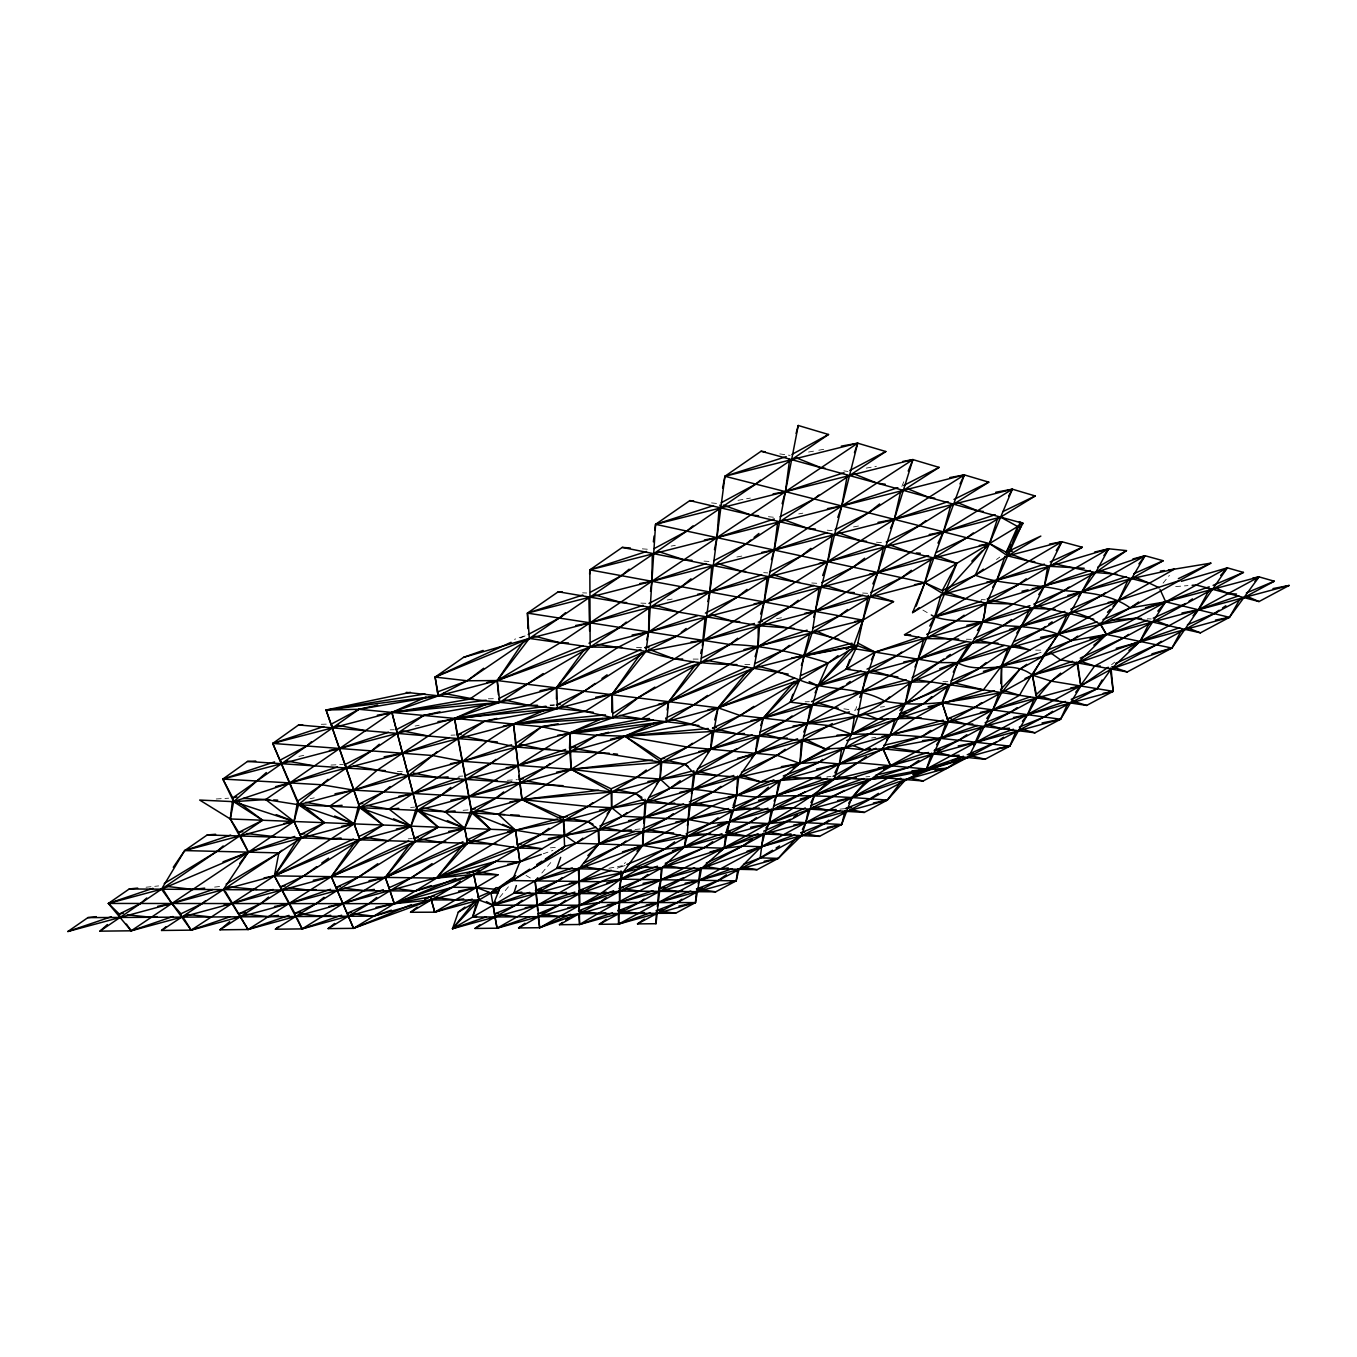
<?xml version="1.0" encoding="UTF-8"?>
<svg xmlns="http://www.w3.org/2000/svg" width="1357" height="1357" viewBox="0 0 1357 1357"><rect width="100%" height="100%" fill="white"/><g stroke="black" fill="none" stroke-linecap="round" stroke-linejoin="round"><path stroke-width="0.75" stroke-dasharray="5 3.75" d="M856.64 706.607L855.402 710.305L851.568 709.83M901.862 486.383L904.237 480.649M1163.068 583.137L1169.395 575.368M499.647 897.35L510.113 884.764M541.85 873.026L552.553 860.491M617.198 868.175L621.184 866.784L625.475 862.509M1111.553 664.743L1114.708 662.148M996.496 559.508L999.753 557.099M520.579 637.96L526.279 635.347L514.473 639.334M608.954 868.259L624.966 865.24M543.224 853.79L552.944 850.415M1037.138 653.667L1041.09 652.31M621.184 866.784L625.136 865.529M310.108 798.679L314.264 797.865M415.055 726.029L419.211 725.232M298.896 756.358L305.003 755.17M776.543 618.673L784.651 617.13M667.237 599.998L675.362 598.471M671.121 546.108L675.277 545.344M853.519 526.923L861.678 525.413M736.868 556.998L743.076 555.844M798.73 513.913L802.835 513.167M866.258 468.114L876.401 466.265M737.987 500.343L750.37 498.07M808.568 452.051L816.761 450.575M818.797 450.202L824.937 449.099M550.179 705.674L554.335 705.114M871.686 737.954L875.825 737.428M880.337 707.116L884.493 706.573M214.593 887.088L220.529 886.443M550.331 847.871L558.49 847.005M146.047 887.224L158.633 885.917M635.076 829.466L640.843 828.906M839.966 809.145L845.665 808.585M408.253 838.847L412.307 838.473M865.885 776.849L869.786 776.543M463.093 810.316L469.081 809.841M1175.688 586.563L1188.003 585.613M410.628 807.432L414.547 807.144M826.905 776.832L831.027 776.509M216.221 798.985L228.621 798.187M507.382 780.292L517.322 779.647M458.649 776.289L462.856 776.034M330.972 765.06L343.355 764.432M450.999 735.172L455.138 735.019M390.171 729.845L394.276 729.71M321.253 724.282L327.444 724.112M805.142 701.806L809.366 701.705M550.111 704.978L554.318 704.894M488.35 698.804L496.679 698.651M942.894 681.723L949.052 681.655M744.823 664.608L750.726 664.608M693.173 659.078L699.466 659.112M636.501 647.611L642.709 647.679M1035.645 650.105L1043.228 650.207M966.388 639.215L972.138 639.351M640.86 603.102L648.968 603.424M1147.411 618.792L1151.296 618.962M582.611 592.839L586.665 593.009M862.628 593.026L868.853 593.365M981.298 599.573L985.267 599.777M811.757 582.984L819.882 583.459M763.686 572.654L767.706 572.908M397.397 771.421L403.419 771.811M703.995 561.103L709.982 561.51M642.336 548.856L650.359 549.432M876.469 542.189L882.44 542.715M827.21 530.163L833.113 530.723M768.418 516.712L774.321 517.305M711.526 502.904L719.414 503.735M843.884 708.863L849.652 709.592M843.85 470.879L847.989 471.439M779.766 453.9L790.147 455.392M922.896 610.09L929.596 613.992M526.058 875.435L531.52 878.691"/><path stroke-width="1.5" d="M556.455 699.076L556.523 687.524L583.968 650.037M642.76 830.806L642.641 845.479L622.931 872.568L619.538 886.443M758.275 624.186L758.088 646.611L753.864 668.119L718.057 707.794L714.681 719.99M644.948 803.276L643.778 823.037M648.917 607.495L648.629 631.904L645.949 651.411L612.261 694.055L585.037 711.39L503.43 725.995M652.31 553.809L651.903 581.305L650.563 591.364M611.82 712.204L612.261 694.055L641.166 652.853M561.934 849.499L564.597 846.378L563.291 817.372L522.004 799.578L353.685 790.147L321.745 784.753L222.853 779.054L233.641 801.665L262.63 820.256L99.943 931.156L131.171 930.8L331.329 876.656L415.225 841.594L464.688 828.262L471.999 813.013L596.537 735.341L608.733 732.288M96.279 916.654L87.9 917.62L67.85 931.513L274.385 875.876L301.458 837.964L294.028 821.494L298.557 804.752L297.658 801.122L272.74 743.415L432.544 755.51L462.669 761.294L571.127 769.3L611.057 788.79L612.024 792.03L611.6 807.72L598.963 829.873L598.844 843.986L579.049 868.802L535.15 880.863L536.354 893.296M644.354 919.096L637.502 923.896L655.991 923.71L656.296 912.549M660.655 761.056L660.164 779.037L645.949 802.394L642.641 845.479L636.925 851.161M658.705 890.633L657.348 906.629M661.249 868.565L660.893 879.743L658.756 888.648L659.587 891.362M1000.821 683.64L1001.568 665.931L1008.59 647.102M620.997 870.906L618.605 924.1L599.319 924.304L606.223 919.384M589.633 574.096L589.837 569.872L622.286 547.397L630.31 547.974M589.617 630.971L588.887 597.063M737.614 776.085L736.546 795.711L733.492 810.434L726.538 830.535M464.908 907.087L458.293 912.125L452.492 928.731L579.609 893.584L578.319 867.802M801.427 739.429L800.019 763.431L780.512 780.428L757.291 797.068L622.931 872.568L578.777 890.718L600.506 893.703L620.098 891.057L701.45 868.514L794.778 834.928M867.225 779.563L851.755 797.712L841.696 824.496L761.277 846.751L738.937 869.311L736.206 880.846L579.609 924.507L559.457 924.711L662.233 867.666L684.369 846.887L687.185 836.455L689.237 803.87M693.495 774.491L691.459 793.811M705.097 617.299L702.332 646.034M711.696 565.682L709.864 591.974L707.828 601.575M719.125 507.722L716.954 537.643L714.461 549.636M696.395 890.955L695.479 902.609L675.582 913.244L579.337 913.685L559.61 916.552L472.609 917.078L475.934 905.051M700.399 867.835L698.244 883.797M712.238 730.236L710.661 749.2L694.767 773.846L687.405 825.531M541.273 854.469L519.884 861.899L495.899 861.339L248.06 929.511L219.97 929.816L382.945 825.022L359.724 807.669L326.087 710.016L359.011 709.287L541.63 726.724L570.008 732.865L596.537 735.341L624.949 736.156L660.723 759.072L661.741 762.346L660.164 779.037L656.364 784.092M166.029 926.61L161.551 930.461L191.15 930.139L354.143 823.869L359.724 807.669L570.585 751.541L624.949 736.156L666.711 721.449L668.577 702.027L694.53 665.982M763.397 833.13L760.208 857.861L743.602 864.426M655.991 923.71L662.233 867.666L704.487 847.565L805.464 791.657M725.69 834.301L724.163 848.227L701.45 868.514L695.479 902.609L618.605 924.1L618.385 914.601M984.826 603.763C986.895 631.463 964.199 649.596 953.259 672.139M232.268 802.123L230.3 818.966L248.365 852.145L223.311 889.632L248.06 929.511L289.024 915.381M767.197 577.064L764.144 601.965L760.632 614.076M777.731 521.75L774.168 550.043L771.471 559.576M653.362 541.816L654.108 535.981M654.837 530.146L655.584 524.328L689.797 500.614L693.749 501.038M789.621 459.412L785.449 491.658L782.124 503.684M737.801 868.65L736.206 880.846L715.682 891.82L620.098 891.057L579.88 905.221L497.069 928.205L475.035 928.459L479.852 924.863M757.63 736.987L755.442 753.322L738.734 777.222L736.546 795.711L733.204 805.481M685.726 837.32L684.369 846.887L681.078 849.448M841.764 747.775L839.338 763.957L834.86 772.812M619.097 913.498L618.283 910.801L619.267 904.576M578.845 914.805L579.609 924.507C662.928 873.501 756.799 839.576 834.097 779.325L844.8 747.894L851.619 734.256L854.452 716.292M771.421 808.959L769.063 823.58L764.636 833.995L761.277 846.751L747.113 851.195M778.833 781.395L776.526 795.423L774.135 801.139M809.959 632.718L803.751 655.957L799.68 680.027L790.317 702.146L838.134 708.15M1047.672 566.683L1044.398 586.02L1033.22 608.326L1016.783 633.091M819.187 587.445L812.232 632.413L801.376 665.337M832.384 534.845L827.651 561.662L822.698 575.538M297.302 803.157L294.028 821.494L301.458 837.964M847.26 475.51L841.764 505.974L837.778 517.407M667.101 710.033L668.577 702.027L700.653 662.725L988.778 482.159L964.369 474.899L949.781 477.579M810.757 705.572L807.5 723.179L803.768 732.085M255.761 761.056L247.5 761.447L222.853 779.054L232.759 797.916L233.641 801.665L230.3 818.966L238.696 832.384L239.561 835.98M161.551 930.461L324.527 822.698L298.557 804.752L272.74 743.415L391.885 712.425L438.464 695.819L467.232 680.773L828.533 434.494L798.238 425.487L759.53 625.814L758.088 646.611L755.103 656.618M722.586 488.045L724.943 476.273L761.09 451.236L765.229 451.83M909.546 682.673L905.255 703.91L882.83 748.81L833.079 776.357M731.694 811.486L724.163 848.227L719.108 851.992M808.263 810.4L805.753 822.647L802.377 829.449M700.704 653.514L701.518 649.766M897.859 676.922L846.225 669.137L857.302 645.627L868.395 595.418M883.543 546.854L877.758 572.535L872.89 583.883M900.929 490.505L894.314 519.341L890.514 528.399M813.708 617.181L857.692 443.179L885.816 451.525L590.142 647.052L527.347 684.081L498.748 698.618L499.834 702.332L454.578 718.413L222.853 779.054L274.589 761.888M358.35 806.109L354.143 823.869L359.91 839.83L331.329 876.656L313.213 880.286M605.714 912.667L599.438 913.583L578.54 910.92L579.88 905.221L579.049 868.802L642.641 845.479L680.315 835.132M866.122 672.885L857.641 716.733L851.619 734.256L802.598 740.583L737.529 758.359M646.695 639.809L648.629 631.904L655.584 524.328L713.443 505.669M845.174 810.57L841.696 824.496L819.475 836.37L764.636 833.995L746.418 836.014L694.479 833.843M796.084 433.46L798.238 425.487M931.394 558.372L924.796 582.73L912.599 612.618L1040.836 536.083L1006.283 552.265L989.524 543.563L724.943 476.273L700.653 662.725L638.893 697.193L612.855 717.751L570.008 732.865L298.557 804.752L265.701 799.544L233.641 801.665L199.666 800.053L230.3 818.966L515.626 830.28L541.019 834.402L564.885 835.318L598.963 829.873L690.323 804.989L736.546 795.711L780.512 780.428L839.338 763.957L922.438 736.24L1227.356 567.837L1243.436 572.417L1077.729 662.945L1051.183 681.129L1035.832 694.92L1036.969 697.922L1009.795 746.163L985.063 759.275L882.83 748.81L864.596 749.878L844.8 747.894L825.582 748.979L802.598 740.583L713.494 731.457L624.949 736.156L610.582 739.243M951.07 504.278L943.454 531.842L937.975 543.071M894.84 719.431L890.328 735.545L886.664 739.938M923.744 639.181L905.255 703.91L899.945 710.474M941.096 594.62L934.634 616.909L929.766 626.052M415.954 808.908L410.95 826.125L415.225 841.594L385.303 877.402L191.15 930.139L161.5 889.191L184.671 850.585L207.231 834.945L215.627 834.267M859.812 630.157L912.922 459.599L939.095 467.385L676.515 636.229L645.949 651.411L556.523 687.524L499.834 702.332L423.723 715.461L396.346 729.642L397.347 733.391M606.138 892.075L600.506 893.703L513.93 893.143L516.355 885.527M790.317 702.146L792.844 694.292M997.904 517.424L989.524 543.563L975.276 575.215L942.267 590.566L924.796 582.73L655.584 524.328L912.922 459.599L908.189 471.083M947.797 685.522L942.165 702.926L948.373 721.958L926.492 769.029L637.502 923.896M931.784 753.067L926.492 769.029L914.635 773.219M945.965 722.823L940.774 738.327L936.601 744.705M859.778 697.379L875.061 652.106L918.91 637.213M1004.943 556.251L996.852 580.168L992.646 587.293M977.481 630.513L982.824 621.676L986.573 603.237L1007.674 555.861L1020.006 522.462M470.438 811.537L464.688 828.262L467.622 843.274L436.547 878.115L430.356 879.37M760.7 725.537L763.228 718.158L794.439 681.401M854.469 452.593L857.692 443.179L841.323 446.131M1141.576 618.538L1135.741 618.283L1100.391 624.441L1058.918 633.821L957.465 662.64L938.637 662.572L852.637 648.409L862.933 620.166L589.837 569.872L590.142 647.052L556.523 687.524L540.018 690.679M600.812 869.243L556.743 868.361L560.678 857.37M849.736 659.502L846.225 669.137L850.381 669.137M916.179 606.189L964.369 474.899L589.837 569.872L646.509 551.485M495.899 861.339L473.118 871.33L478.97 900.03L472.609 917.078L476.561 916.535M981.773 727.284L973.902 745.434M999.159 693.24L992.815 709.898L986.793 718.413M914.957 667.033L956.787 563.376L936.228 555.708M514.269 876.961L500.021 887.715L493.1 905.221L495.118 916.942M730.253 882.084L736.206 880.846L620.641 879.166L600.659 881.728L512.251 880.574L519.884 861.899L515.626 830.28L498.189 814.268L477.325 810.74M815.099 692.85L828.177 663.013L838.032 655.652M558.134 723.79L541.63 726.724L516.542 747.012L417.447 810.417L410.95 826.125L248.06 929.511L225.347 891.43M1015.884 731.525L1009.795 746.163C953.445 757.63 897.706 787.518 838.813 776.832M1067.331 613.686C1055.848 643.201 1034.611 667.457 1019.565 695.293L883.661 769.334M1034.322 698.516L1027.52 714.681L1022.466 721.279M979.347 545.48L989.524 543.563L1007.674 555.861L1020.685 527.347L1017.665 526.533L1006.283 552.265L1007.674 555.861L1049.69 566.327L1084.226 568.278M1067.603 703.893L1060.58 719.244L1034.967 732.814L899.861 715.885M1181.302 581.339L1227.356 567.837L1171.956 648.052L1106.396 634.448L1100.391 624.441L1118.609 600.405L1127.718 580.694M871.482 659.655L875.061 652.106L1033.22 608.326L1126.327 576.623M959.993 483.974L964.369 474.899L674.293 658.993L612.261 694.055L557.49 708.456L513.489 724.044L275.539 786.67M810.926 802.598L814.556 795.134L828.805 780.699M1030.15 608.513L1001.568 665.931L983.418 689.831L851.619 734.256L837.015 735.172M1149.413 622.71L1140.033 641.42L1111.146 669.035L1097.202 688.711L923.116 781.004L875.859 777.052M1026.774 664.353L1020.023 669.052L1001.72 692.596L968.27 757.562L912.803 774.474M1181.693 629.936L1171.956 648.052L1127.243 671.952L1060.36 659.79L1050.352 652.649M1209.257 589.786L1198.401 609.785L1193.024 615.79M1008.624 496.102L1012.39 489.182L1035.221 495.967L666.711 721.449L596.537 735.341L569.567 748.097L570.585 751.541L609.31 753.271M1092.368 572.603L1058.918 633.821L1042.532 656.551L1001.568 665.931L983.401 671.376M852.637 648.409L854.367 645.287L857.302 645.627L875.061 652.106L519.884 861.899L415.225 891.023L129.271 888.954L108.373 903.44L131.171 930.8L173.001 916.501M848.719 803.14C866.614 775.78 897.554 760.48 928.459 752.473M1102.105 679.993L1097.202 688.711L1071.216 699.296M1010.405 545.141L1006.283 552.265L1012.475 551.095M1015.545 536.252L1023.025 523.293L1019.361 521.767M1239.586 599.777L1229.442 617.35L1200.436 632.837L1135.741 618.283L1111.332 620.268M1042.854 657.382L1032.456 675.158L1024.959 678.534M1113.045 606.358L1118.609 600.405L1145.104 555.742L1163.203 560.746L1011.202 646.56L978.16 669.086L950.222 684.827L923.964 703.418L819.407 762.159L780.512 780.428L760.887 781.92L738.734 777.222L694.767 773.846L647.883 781.479M968.745 644.728L957.465 662.64L950.222 684.827L942.165 702.926L915.449 717.836L890.328 735.545L814.539 777.765L776.526 795.423L684.369 846.887L641.946 867.225L620.641 879.166L600.506 893.703L539.662 927.696L518.595 927.951L524.989 923.252M297.302 839.644L274.385 875.876L264.004 877.945M1056.238 550.535L1061.886 541.748L1082.309 547.244L458.293 912.125M1209.24 586.835L1165.68 601.813L1140.033 641.42L1128.956 650.495M1038.716 594.637L1044.398 586.02L1049.69 566.327L1061.886 541.748L1049.538 544.089M522.445 643.014L497.222 680.552L469.624 699.126L377.331 715.207M173.272 867.293L184.671 850.585L230.69 835.081M355.568 841.459L331.329 876.656L353.549 928.341L431.305 899.895L476.528 887.495L496.136 889.378M765.857 828.143L769.063 823.58L780.512 780.428L820.714 777.29M1103.886 555.573L1108.686 548.788L1126.48 550.603L1095.642 572.518L912.091 677.788M607.088 814.064L611.6 807.72L611.108 790.894M1078.357 596.741L1095.642 572.518L1108.686 548.788L1094.607 552.062M410.543 843.392L385.303 877.402L369.019 880.676M901.014 781.734L887.257 800.155L864.29 812.436L777.561 807.211M239.748 863.51L248.365 852.145L294.774 836.438M1138.896 563.901L1145.104 555.742L1132.908 558.948M708.066 752.507L710.661 749.2L718.057 707.794L747.571 671.02M462.805 845.021L436.547 878.115L274.385 875.876L278.863 852.891L281.968 850.262M474.305 901.794L452.492 928.731L486.349 916.857M1075.728 692.257L1094.641 666.033L1259.075 576.878L1274.308 581.22L926.492 769.029L870.804 779.444L800.291 799.052M495.712 902.066L493.1 905.221L478.97 900.03L431.305 899.895L394.293 903.677L376.008 907.392M1157.826 611.159L1165.68 601.813L1259.075 576.878L1229.442 617.35L1116.217 648.358M810.977 805.566L870.804 779.444L908.766 767.4L1036.969 697.922L1051.183 681.129L1060.682 673.157M751.354 758.122L755.442 753.322L763.228 718.158L799.68 680.027C827.108 691.51 858.659 685.947 884.883 701.196C923.93 708.71 963.3 699.398 1001.72 692.596L1001.568 665.931L1174.467 569.143L1210.834 563.138L1020.023 669.052L1000.567 689.543L1001.72 692.596M1108.245 667.22L1080.834 686.014L1060.58 719.244L890.582 765.721L852.162 777.917L814.556 795.134L801.597 835.59L778.256 858.387L579.337 913.685L539.662 927.696L535.15 880.863L537.83 877.725M849.278 649.952L817.983 685.811L802.598 740.583L800.019 763.431L793.183 768.079M798.052 835.844L778.256 858.387L757.07 869.701L633.651 867.038M1220.638 575.47L1227.356 567.837M914.431 584.697L924.796 582.73L943.59 594.112L989.524 543.563L1012.39 489.182L995.767 492.252M473.966 875.384L478.97 900.03L452.492 928.731L1108.686 548.788L1049.69 566.327L943.59 594.112L942.267 590.566L956.787 563.376L689.797 500.614M1107.482 612.329L1110.263 609.344M1254.971 581.288L1259.075 576.878L1252.833 578.099M587.818 855.639L598.844 843.986L634.788 831.485M791.504 658.043L857.2 645.372L817.983 685.811L809.128 681.621M971.799 561.187L982.146 550.908M985.097 547.974L989.524 543.563L590.142 647.052L497.222 680.552L438.464 695.819L359.011 709.287L331.566 723.993L332.567 727.861M126.422 924.083L131.171 930.8L294.028 821.494L233.641 801.665L266.328 772.557M311.381 741.855L306.733 745.994L280.56 759.903L281.493 763.703M99.943 931.156L107.39 924.558M768.384 787.23L757.291 797.068L732.526 807.449M146.76 897.995L140.551 903.457L119.297 914.024L108.373 903.44L152.968 888.326M889.649 696.989C865.41 719.023 831.654 721.839 803.48 736.58M822.512 759.428L819.407 762.159L783.294 775.95M223.176 845.954L216.984 851.365L164.248 883.543M1032.168 588.87L1095.642 572.518L1145.104 555.742L957.465 662.64L930.546 681.859L905.255 703.91L800.019 763.431L760.887 781.92L736.546 795.711L711.696 806.228L497.069 928.205L494.711 916.077M931.801 696.616L923.964 703.418L899.691 713.799M497.917 893.042L490.98 893.008L476.528 887.495L452.441 887.274L302.119 928.9L274.385 875.876L359.91 839.83L354.143 823.869L298.557 804.752L328.055 779.308M379.315 744.247L371.581 750.896L345.424 764.33L346.374 768.011M205.416 900.861L202.312 903.525L180.973 913.787L171.864 903.491L162.959 889.259M1093.827 645.169L1106.396 634.448L1147.394 620.302M565.462 612.787L559.271 618.046L528.178 634.482M629.156 569.16L621.404 575.69L590.516 592.144M693.02 525.888L686.812 531.096L654.176 548.601M390.104 786.568L383.794 791.843L358.808 804.141L359.724 807.669L410.95 826.125L415.225 841.594M219.97 929.816L229.689 921.691M760.446 480.191L755.764 484.11L721.229 502.752M359.724 807.669L408.389 775.661L437.175 751.659M268.567 897.096L260.781 903.575L239.409 913.566L240.189 916.823M626.289 622.1L619.81 627.426L588.972 643.218M691.035 578.794L681.367 586.716L648.968 603.424M750.879 540.018L746.045 543.953L713.782 560.712M754.102 537.389L758.936 533.454M341.642 915.212L302.119 928.9L275.42 929.206L278.677 926.56M450.846 787.399L441.432 795.066L416.514 806.991L417.447 810.417L438.192 827.21L275.42 929.206M818.95 495.017L814.115 498.952L780.038 516.763M324.018 897.316L316.249 903.609L294.876 913.363L295.656 916.535M495.882 759.394L490.98 763.38L464.976 775.899L465.943 779.393M986.115 662.657L978.16 669.086L951.003 680.824M681.333 632.379L686.15 628.512M746.995 589.43L737.445 597.046L705.386 613.093M411.256 904.712L353.549 928.341L328.157 928.612L334.619 923.455M503.701 791.911L495.899 798.12L471.083 809.671L471.999 813.013L490.505 829.28L328.157 928.612M810.892 548.381L801.359 555.946L769.572 571.959M376.686 897.52L368.934 903.66L347.562 913.159L348.359 916.246M550.043 763.533L545.175 767.384L519.307 779.529L520.274 782.904M879.624 503.99L868.497 512.776L834.979 529.773M737.682 638.282L729.761 644.49L701.365 658.196M798.306 600.269L789.995 606.732L760.157 621.252M864.646 558.236L853.112 567.175L821.731 582.56M478.97 900.03L434.715 912.192L410.56 912.277L417.21 907.138M925.864 520.63L919.3 525.702L886.257 541.986M460.396 881.151L452.441 887.274L424.724 899.199M548.974 828.33L541.019 834.402L517.356 844.868L515.626 830.28L502.633 824.276M789.384 645.372L782.735 650.461L754.577 663.726M483.703 668.272L467.232 680.773L437.395 691.985L438.464 695.819L326.087 710.016L358.808 804.141L362.828 803.344M592.856 802.649L587.903 806.431L563.291 817.372L559.101 817.168M847.548 609.581L839.355 615.824L812.894 627.986M646.271 770.03L636.637 777.34L611.057 788.79M911.378 570.313L901.642 577.709L870.668 592.483M692.375 743.28L687.354 747.062L660.723 759.072L664.709 758.275M973.325 532.928L966.863 537.796L936.313 552.469M582.865 838.151L576.131 843.223L564.597 846.378L545.412 858.913M627.121 812.622L622.235 816.252L599.896 825.955M846.225 649.511L851.144 645.83M680.247 780.716L670.121 788.264L648.85 797.56M522.208 900.268L515.558 905.221L494.321 914.058L498.426 913.21M912.599 612.618L919.198 607.715M562.273 877.623L557.506 881.168L535.506 890.379L558.236 893.432L566.446 892.346M736.664 748.843L697.515 768.825M983.435 569.177L975.276 575.215C1004.112 586.02 1034.831 582.984 1064.092 590.617C1086.618 592.364 1111.451 594.264 1130.194 607.902L1165.68 601.813L1229.442 617.35L1215.499 620.081M792.115 715.936L785.669 720.703L760.005 732.085M626.035 841.035L621.014 844.733L583.764 863.103M843.477 686.388L811.486 701.654M846.836 683.928L850.194 681.451M673.242 813.742L666.796 818.475L644.626 827.923M901.811 652.072L896.858 655.685L867.004 669.103M720.991 786.348L714.308 791.233L689.356 801.919M565.547 900.386L558.931 905.221L537.796 913.872L545.819 912.226M964.149 615.179L956.023 621.099L926.712 634.347M785.16 749.335L776.967 755.289L741.465 772.32M1026.265 578.828L1017.784 584.986L987.184 598.912M559.457 924.711L562.646 922.421M565.818 920.114L569.007 917.824M674.633 841.917L664.659 849.126L626.866 864.477M595.095 683.453L584.816 690.832L556.404 704.843L560.543 704.046M601.948 678.517L607.088 674.819M606.121 897.723L599.557 902.456L578.54 910.92M718.141 817.813L710.135 823.563L688.101 832.74M647.781 874.587L640.996 879.455L619.267 888.275L620.098 891.057M302.696 724.825L298.574 724.96L272.74 743.415L323.712 726.572M316.758 866.614L303.239 876.266L281.001 886.749L281.798 890.056M321.83 862.984L328.598 858.167M1011.491 619.589L1002.976 625.662L974.055 638.485M1069.129 587.038L1064.092 590.617L1033.813 604.119M712.73 841.696L704.487 847.565L665.286 863.273M875.74 729.761L870.685 733.34L846.683 740.515M756.392 817.762L749.573 822.596L725.91 832.316L746.418 836.014M644.066 899.046L639.181 902.524L618.283 910.801L638.316 913.414L644.338 912.498M683.724 877.657L658.756 888.648L664.862 887.393M494.423 890.582L490.98 893.008L497.069 928.205L530.044 916.603M497.765 888.224L515.711 875.604M1045.399 626.561L1040.378 630.089L1013.781 641.691M1048.757 624.186L1052.099 621.828M866.326 756.663L834.097 779.325L773.643 806.092M533.912 867.903L564.597 846.378M752.287 839.203L742.483 846.09L706.285 863.069M1105.463 592.67L1100.527 596.13L1070.724 609.208M790.52 819.323L763.703 831.179M793.913 816.965L797.288 814.59M681.977 899.199L677.109 902.592L656.347 910.7L657.144 913.329M377.806 863.714L358.672 877.029L336.451 887.241L337.248 890.446M930.715 730.473L922.438 736.24L883.814 745.315M726.351 874.773L717.989 880.591L696.548 889.005L715.682 891.82M943.658 659.095L884.883 701.196L857.37 709.694M946.999 656.771L950.358 654.447M981.671 702.655L974.801 707.421L947.271 718.939L951.41 718.124M1077.746 636.094L1071.182 640.657L1047.01 650.257M483.143 650.427L463.568 657.348L435.105 677.075L437.395 691.985M562.307 591.94L558.236 591.771L527.449 613.11L527.975 628.647M1138.744 601.999L1130.194 607.902L1103.004 619.589M828.94 820.12L823.92 823.58L800.681 832.842L804.786 832.011M918.91 760.395L908.766 767.4L875.943 775.101M966.829 734.748L958.653 740.345L934.311 750.319M707.557 695.462L693.681 704.962L667.508 717.158M1017.173 707.675L1010.388 712.323L985.131 722.721M1128.651 634.414L1123.426 637.977L1080.291 658.145M297.658 801.122L423.723 715.461L439.939 711.814M432.069 863.629L411.256 877.758L389.069 887.699L389.9 890.837M1185.662 603.526L1153.229 618.147M1189.071 601.219L1192.481 598.895M996.615 741.923L969.085 753.966M1000.075 739.582L1003.552 737.241M1052.625 711.339L1044.245 716.988L1019.311 727.098M1161.338 641.318L1156.198 644.779L1115.742 663.386M960.519 759.208L947.101 768.181L905.764 779.546L851.755 797.712L810.061 809.179L769.063 823.58L672.512 850.618M1219.146 610.243L1214.125 613.618L1187.443 624.729M1222.504 607.987L1225.863 605.748M753.898 706.369L740.176 715.529L712.408 728.132L716.479 727.335M226.144 884.086L278.863 852.891L184.671 850.585L294.028 821.494L265.701 799.544L391.885 712.425L499.834 702.332L543.19 673.581M434.494 896.027L394.293 903.677L385.303 877.402L467.622 843.274L464.688 828.262L417.447 810.417L407.422 772.082L484.483 721.262L496.815 718.447M512.251 880.574L529.705 869.175M536.677 864.613L541.918 861.186M593.026 824.208L588.022 821.647L564.241 820.561L522.004 799.578L515.524 743.483L541.63 726.724L612.855 717.751L668.577 702.027L753.864 668.119L852.043 643.218M878.471 793.387L869.718 798.951L845.665 808.585L851.619 807.381M613.466 713.154L654.922 687.117M772.54 850.245L760.208 857.861L778.256 858.387L764.195 861.271M776.051 848.074L779.563 845.903M874.536 595.282L893.517 601.66L691.222 724.044L624.949 736.156L498.189 814.268L564.241 820.561L643.014 799.748M410.56 912.277L857.302 645.627M479.343 872.212L498.002 874.807L434.715 912.192L430.491 896.841L424.622 898.843M958.737 639.062L926.136 638.57L904.525 634.703L1061.886 541.748L1007.674 555.861M1097.847 567.056L1126.48 550.603M475.035 928.459L832.299 723.552M518.595 927.951L600.659 881.728M599.319 924.304L844.308 790.469M791.979 454.391L828.533 434.494M887.987 778.07L618.605 924.1L650.393 912.803M1192.108 585.308L1196.212 585.003L1259.008 601.558L1289.15 585.444L1272.968 588.599M914.364 679.416L1086.652 705.419L1113.181 691.341L1111.146 669.035L1171.956 648.052L1151.957 653.853M849.804 470.489L885.816 451.525M903.728 485.433L939.095 467.385M945.405 683.504C899.912 713.324 845.36 718.057 793.116 726.012M829.704 748.318L800.019 763.431L738.734 777.222L645.949 802.394L599.523 810.129M953.988 499.427L988.778 482.159M1002.976 511.555L1035.221 495.967M1178.368 578.659L1210.834 563.138M359.028 836.438L382.945 825.022L363.337 808.06M353.397 839.067L274.385 875.876L294.876 913.363L300.881 912.141M408.678 840.899L331.329 876.656L353.549 928.341L515.626 830.28L471.999 813.013L454.578 718.413L487.231 703.774M800.376 675.752L828.177 663.013C796.254 652.802 763.397 645.254 729.761 644.49L527.449 613.11L529.349 638.435L497.222 680.552L486.909 682.52M1050.216 561.951L1082.309 547.244M462.958 841.781L385.303 877.402L389.069 887.699M511.08 642.302L435.105 677.075L438.464 695.819M640.928 649.443L556.523 687.524L557.49 708.456L484.483 721.262L457.207 734.951L458.225 738.581M426.013 697.091L391.885 712.425L396.346 729.642M543.343 710.678L513.489 724.044L487.299 741.075L462.669 761.294L389.001 809.06L366.865 805.447M602.287 718.464L570.008 732.865L445.096 811.74L422.638 808.009M746.961 667.169L668.577 702.027L658.433 704.198M654.532 722.976L624.949 736.156L661.741 762.346L685.166 764.262L688.033 766.4M1133.858 573.689L1163.203 560.746M805.295 807.958L769.063 823.58L750.574 827.312M613.635 890.684L579.88 905.221L567.854 907.697M570.771 914.279L539.662 927.696L538.067 915.839M758.054 833.622L724.163 848.227L662.233 867.666L606.681 883.017M478.156 897.045L488.944 892.448M773.897 779.783L736.546 795.711L728.353 796.796M875.994 748.267L839.338 763.957L816.643 769.046M1017.665 526.533L1000.635 517.136L529.349 638.435L435.105 677.075L467.232 680.773L497.222 680.552L718.057 707.794L740.176 715.529L828.737 725.605L851.619 734.256L888.241 718.667M1213.124 585.342L1243.436 572.417M1246.354 592.941L1274.308 581.22M513.506 846.446L436.547 878.115L473.966 874.434L498.002 874.807M455.816 878.437L394.293 903.677L108.373 903.44L161.5 889.191L248.365 852.145L354.143 823.869L329.598 806.228L305.647 802.394M469.268 872.907L479.225 870.108M583.103 645.61L497.222 680.552L498.409 694.597M948.102 762.464L905.764 779.546L887.257 800.155L764.636 833.995L724.163 848.227L709.982 851.992M951.936 760.904L963.419 756.256M693.664 661.453L612.261 694.055L595.706 697.261M900.827 778.273L851.755 797.712L837.54 800.579M794.591 678.127L718.057 707.794L666.711 721.449L557.897 735.223M223.04 861.831L248.365 852.145L241.342 837.778M966.337 641.471L918.027 659.18L817.983 685.811L861.135 671.104M1004.146 645.491L939.79 668.696M473.966 874.434L394.293 903.677L390.375 891.702M676.515 636.229L644.779 647.713L648.968 647.187M1009.506 629.411L1118.609 600.405L1179.42 580.575M607.274 905.017L619.589 902.49L652.887 890.718M732.271 868.667L699.381 880.32L685.166 883.237M612.482 912.854L579.609 924.507L578.947 892.787M690.832 891.04L658.349 902.558L646.322 905.034M574.842 892.109L537.491 905.221L525.159 907.748M961.418 756.748L926.492 769.029L911.802 770.98M579.609 893.584L657.483 866.207M839.678 810.689L805.753 822.647L793.743 825.09M694.631 867.852L660.893 879.743L643.048 883.407M1065.381 701.45L1027.52 714.681L1013.425 717.497M622.49 851.84L642.641 845.479L687.185 836.455L767.926 808.212M529.722 892.397L493.1 905.221L486.451 901.591M1013.458 729.252L976.107 742.33L958.246 745.909M611.227 870.278L579.337 881.439L493.1 905.221L579.88 905.221L599.557 902.456L695.479 902.609L678.992 906.018M721.958 833.707L684.369 846.887L622.931 872.568L569.38 883.475M1029.963 696.972L992.815 709.898L980.399 712.374M472.236 899.114L434.715 912.192L431.017 898.758M977.413 725.537L940.774 738.327L882.83 748.81L890.582 765.721L834.097 779.325L758.529 800.342M535.15 880.863L572.298 867.903M1160.065 589.549L1165.68 601.813L1100.391 624.441L1088.467 617.282L1072.776 611.481M1042.532 656.551L1106.396 634.448L1289.15 585.444M1238.788 595.825L1198.401 609.785L1182.015 612.974M733.798 775.475L692.494 789.757L680.094 792.234M1072.522 661.283L1032.456 675.158C1009.659 657.687 981.264 675.922 957.465 662.64L911.497 682.062L853.621 693.41M1179.674 627.68L1077.729 662.945L1032.456 675.158L1035.832 694.92M683.555 803.938L644.796 817.389L628.528 820.646M330.497 889.276L288.888 903.592L274.453 906.51M1037.138 653.667L950.222 684.827L905.255 703.91L901.099 704.453M797.526 738.802L694.767 773.846L685.166 764.262L666.83 760.361M383.302 889.683L342.931 903.643L328.92 906.476M805.702 703.638L763.228 718.158L751.032 720.55M273.147 889.446L231.945 903.541L223.786 905.187M752.236 734.934L710.661 749.2L698.685 751.574M229.757 916.874L191.15 930.139L184.026 918.689M67.85 931.513L111.393 916.704M1029.946 605.629L982.824 621.676L966.846 625.39M511.572 782.158L469.047 796.61L450.863 800.206M212.778 889.547L171.864 903.491L157.7 906.323M1064.889 611.379L973.359 642.658L918.027 659.18L903.745 661.962M431.204 885.595L415.225 891.023L395.108 888.462M467.13 873.365L473.118 871.33L436.547 878.115L518.255 848.006L596.096 827.278M458.971 777.934L413.037 793.472L398.975 796.237M981.382 601.1L934.634 616.909L931.275 614.958M1090.282 570.466L1044.398 586.02L986.573 603.237L934.634 616.909C956.973 623.915 980.636 618.792 1002.976 625.662C1026.096 626.595 1051.132 628.206 1071.182 640.657L1106.396 634.448L1100.035 622.914M565.632 749.42L518.459 765.416L506.11 767.841M391.342 910.14L373.735 916.128L87.9 917.62M401.451 774.084L353.685 790.147L335.009 793.811M1044.364 564.156L996.852 580.168L986.743 582.102M511.606 744.789L462.669 761.294L450.405 763.686M827.227 778.324L733.492 810.434L675.854 822.054M863.883 778.528L772.71 809.79L717.802 824.852M449.388 737.563L402.52 753.237L384.167 756.799M807.076 630.157L758.088 646.611L700.653 662.725L612.261 694.055L612.855 717.751L641.505 718.803L698.923 725.52M928.595 555.607L877.758 572.535L869.481 574.096M754.39 623.457L703.554 640.419L645.949 651.411L597.233 644.405M233.641 801.665L337.469 766.976M862.865 595.35L815.065 611.345L804.922 613.279M995.207 514.71L943.454 531.842L929.206 534.522M697.549 615.688L648.629 631.904L632.158 635.025M813.912 585.444L764.144 601.965L754.017 603.882M388.526 732.237L339.657 748.487L329.463 750.455M643.082 605.375L590.041 622.812L575.605 625.543M761.718 574.876L709.864 591.974L697.685 594.264M878.556 544.836L827.651 561.662L819.391 563.206M705.979 563.613L651.903 581.305L639.673 583.578M827.227 532.656L774.168 550.043L761.735 552.367M948.153 501.649L894.314 519.341L877.996 522.377M774.287 518.985L716.954 537.643L704.453 539.95M897.859 487.689L841.764 505.974L827.431 508.621M582.781 595.045L527.449 613.11L1012.39 489.182L641.505 718.803L570.008 732.865L569.567 748.097L575.707 746.757M843.969 472.745L785.449 491.658L773.066 493.914M786.195 456.647L724.943 476.273L857.692 443.179L560.237 642.811L497.222 680.552L499.834 702.332M1097.118 621.896L1058.918 633.821L1040.565 637.383M563.392 915.432L559.61 916.552L543.75 914.601M1145.512 607.699L1165.68 601.813M943.2 720.126L844.8 747.894L800.019 763.431L781.327 766.637M463.568 657.348L529.349 638.435L590.142 647.052L622.032 647.442M431.305 899.895L373.735 916.128L353.6 913.838M578.777 890.718L582.764 889.615M498.782 890.854L490.98 893.008L495.933 887.682L500.021 887.715M728.505 808.551L598.844 843.986L598.216 830.603M467.622 843.274L557.337 818.983M882.05 736.614L948.373 721.958L1080.834 686.014L1077.729 662.945L1106.396 634.448L1090.01 638.808M509.791 802.004L522.004 799.578L612.024 792.03L691.782 771.166M899.979 714.308L906.001 712.679M928.103 706.726L994.528 690.917M417.447 810.417L571.127 769.3L652.378 760.022M906.272 679.891L713.494 731.457L691.222 724.044L671.545 719.414M359.91 839.83L410.95 826.125L389.001 809.06L398.822 808.314M471.999 813.013L522.004 799.578L598.624 790.3M556.624 772.167L571.127 769.3L661.741 762.346L849.414 711.916M1067.908 595.452L1131.534 578.625L1174.467 569.143L1168.428 569.991M236.83 796.847L232.759 797.916L359.011 709.287L377.585 705.182M764.619 781.004L760.887 781.92L741.584 775.407M870.329 748.521L864.596 749.878L853.638 745.807M1021.974 591.245L1028.08 589.82M410.425 692.341L326.087 710.016L425.029 693.987M882.135 718.379C859.151 722.128 839.22 706.81 817.185 703.163M743.941 649.63L862.933 620.166L854.622 621.557M696.548 889.005L702.502 887.783M618.283 910.801L624.305 909.563M656.347 910.7L662.521 909.411M619.267 888.275L623.236 887.461M725.91 832.316L730.032 831.485M873.399 802.971L887.257 800.155C843.918 796.559 800.579 794.133 757.291 797.068C728.03 795.626 699.652 787.671 670.121 788.264L660.164 779.037L636.637 777.34L571.127 769.3L569.838 751.948M347.562 913.159L351.633 912.345M458.513 891.159L476.528 887.495M827.346 827.414L841.696 824.496L787.145 821.68L769.063 823.58L729.625 821.613L710.135 823.563L688.253 819.543L622.235 816.252L611.6 807.72L587.903 806.431L522.004 799.578L519.85 783.532M535.506 890.379L541.494 889.157M281.001 886.749L285.021 885.951M517.356 844.868L521.495 844.037M548.347 838.643L564.885 835.318L576.131 843.223L642.641 845.479L664.659 849.126L684.369 846.887L724.163 848.227L742.483 846.09L761.277 846.751M967.236 754.713L973.325 753.491M997.632 748.606L1009.795 746.163C957.279 740.159 904.474 733.068 851.619 734.256M336.451 887.241L340.522 886.409M935.007 770.623L947.101 768.181L930.885 769.419L857.726 762.702L839.338 763.957L819.407 762.159L800.019 763.431L776.967 755.289L687.354 747.062L624.949 736.156L708.252 728.505M239.409 913.566L245.6 912.328M507.688 864.358L519.884 861.899L517.645 846.751M1103.224 693.325L1113.181 691.341L1110.213 667.983M418.363 837.49L414.343 838.287L438.192 827.21L421.162 811.316M448.573 831.468L464.688 828.262L445.096 811.74L455.087 810.943M563.291 817.372L567.328 816.558M1042.074 722.942L1060.58 719.244L942.165 702.926L948.373 721.958M507.484 831.909L564.241 820.561M934.43 750.692L940.384 749.488M123.351 913.21L119.297 914.024L120.044 917.451M242.801 831.587L238.696 832.384L262.63 820.256L239.392 802.886M283.783 823.512L294.028 821.494L276.234 814.641M523.446 778.697L519.307 779.529L519.053 775.492M304.697 833.656L300.575 834.47L324.527 822.698L302.407 804.938M341.777 826.311L354.143 823.869L334.67 816.032M1070.605 688.033L1080.834 686.014L1076.864 661.911M475.154 808.874L471.083 809.671L465.79 780.054M396.414 829.008L410.95 826.125L393.564 818.797M461.227 734.171L457.207 734.951L454.578 718.413L529.094 705.436L537.508 705.267M707.981 709.762L718.057 707.794L799.68 680.027L777.951 671.562L758.529 666.219M437.938 721.619L546.023 706.234M1108.245 602.406L1118.609 600.405M758.292 622.151L762.346 621.387M803.751 655.957L853.468 646.627M878.267 768.011L890.582 765.721L882.576 747.605M902.778 461.448L912.922 459.599L648.629 631.904L617.91 647.391L529.094 705.436L504.821 699.975M653.158 719.956L570.008 732.865L571.127 769.3L612.024 792.03L635.653 793.506L641.878 797.339M682.673 890.972L678.704 891.532L664.743 889.514M1160.371 571.11L1164.408 570.551M728.251 867.903L720.397 868.921L704.537 866.377M400.264 711.339L391.885 712.425L407.422 772.082M404.454 710.797L486.179 700.229M513.93 893.143L521.783 892.143M330.752 915.313L322.338 916.382L300.762 914.007M463.687 898.894L455.426 899.962L436.733 897.622M922.455 740.634L940.774 738.327L1113.181 691.341L1051.183 681.129L1032.456 675.158L1036.969 697.922M690.95 641.98L703.554 640.419L924.796 582.73L1023.025 523.293L761.09 451.236M278.507 915.398L268.279 916.67L245.6 914.228M647.781 866.512L622.931 872.568L582.289 866.461M374.396 889.412L363.913 890.65L344.288 888.207M556.743 868.361L560.645 867.903M157.242 916.586L151.305 917.281L127.304 914.839M316.028 889.564L309.888 890.26L289.262 887.749M791.046 833.927L783.328 834.809L769.589 832.265M256.965 889.412L228.604 886.952M204.703 888.14L192.83 889.412L166.741 886.392M648.9 829.772L687.185 836.455L710.627 833.944M129.271 888.954L137.668 888.089M605.493 714.851L513.489 724.044L515.524 743.483M631.226 829.856L621.608 830.806L603.933 827.787M836.166 809.535L828.55 810.282L812.996 807.11M791.131 808.043L772.71 809.79L738.632 807.805M445.927 842.052L441.771 842.443L420.212 839.186M759.157 808.043L733.492 810.434L693.427 802.699M341.065 838.015L331.091 838.897L306.682 835.352M274.894 836.641L246.77 833.537M674.7 803.174L668.424 803.7L648.883 800.002M856.08 777.612L834.097 779.325L787.738 777.476M342.117 805.329L329.598 806.228L353.685 790.147L377.365 770.081L454.578 718.413L557.49 708.456L645.949 651.411C675.328 660.842 706.2 664.387 736.953 664.591M959.162 755.255L951.087 755.798L938.026 752.49M497.459 780.92L471.083 777.035M919.232 751.914L887.715 746.91M448.115 776.916L437.582 777.561L413.461 773.168M787.314 738.106L781.208 738.395L763.94 734.273M1009.489 728.251L1001.585 728.641L986.878 724.536M549.856 749.03L543.953 749.318L519.578 744.315M744.501 733.492L736.681 733.832L718.481 729.557M972.799 723.976L966.557 724.248L951.121 720.007M649.545 718.532L641.505 718.803L619.708 715.444M1057.782 700.382L1053.931 700.483L1039.852 696.158M473.797 699.059L443.434 693.325M930.546 681.859L911.497 682.062L872.653 670.748M1100.391 666.033L1094.641 666.033L1080.155 661.13M682.69 659.027L674.293 658.993L648.714 649.206M568.447 642.93L560.237 642.811L534.2 636.043M997.955 643.116L973.359 642.658L930.919 635.992M904.525 634.703L910.632 634.839M794.099 628.41L759.53 625.814L558.236 591.771M1055.203 609.378L1033.22 608.326L1013.272 604.035L986.573 603.237L943.59 594.112M739.701 621.608L733.492 621.421L711.407 614.874M207.231 834.945L496.899 844.207M921.42 718.04L878.183 719.227L864.884 714.019M626.663 602.559L620.59 602.321L594.688 594.824M673.649 832.977L598.963 829.873L588.022 821.647L569.482 818.441M298.557 804.752L504.482 814.556M510.792 814.862L519.188 815.269M243.056 798.425L269.687 799.748M273.69 799.935L277.676 800.138M854.333 592.602L846.039 592.161L825.48 585.325M799.578 582.289L795.524 582.051L773.66 574.859M617.198 789.978L635.653 793.506L645.949 802.394L711.696 806.228M745.638 571.518L741.617 571.263L717.921 563.562M353.414 765.772L408.389 775.661L563.019 785.686M247.5 761.447L385.371 770.606M692.002 560.288L684.013 559.746L658.298 551.485M1236.549 594.061L1228.441 593.501L1215.041 587.785M1116.964 574.248L1095.642 572.518L1054.304 563.85M463.229 736.173L516.542 747.012L570.585 751.541M1034.797 561.662L1029.013 561.17L1011.966 554.487M916.297 552.944L920.351 553.283M298.574 724.96L497.374 741.923M866.546 541.29L860.575 540.764L838.999 532.877M815.404 529.043L807.551 528.297L784.109 519.816M758.614 515.728L750.76 514.948L723.332 505.143M187.045 914.414L211.336 916.976M406.286 692.392L593.263 712.255M613.415 753.746L617.537 754.204M612.024 792.03L546.328 784.6L527.619 781.089M983.418 511.487L977.515 510.775L958.008 502.752M500.529 914.805L517.102 916.806M934.719 498.138L928.9 497.408L907.663 488.741M885.205 484.195L876.893 483.092L853.774 473.78M660.197 911.209L675.582 913.244M825.226 468.318L821.087 467.741L795.948 457.699M575.453 748.894L661.741 762.346M625.509 889.157L640.063 891.21M365.237 837.354L387.949 840.729M989.27 600.388L1013.272 604.035M523.565 845.835L542.172 848.736L518.255 848.006L466.74 840.051L490.505 829.28L475.238 813.878M665.507 865.495L682.062 868.09M743.772 867.547L757.07 869.701M838.779 639.232L812.232 632.413L764.195 623.372M286.531 760.955L314.434 765.891M976.09 640.08L1029.963 650.037L1015.986 645.355M705.386 660.214L788.23 674.09M806.329 833.91L819.475 836.37M337.537 725.164L365.474 730.66M622.286 547.397L893.517 601.66M402.317 730.829L428.252 736.02M849.804 809.434L864.29 812.436M697.634 771.488L717.039 775.559M1035.798 605.816L1093.793 619.267M562.544 706.251L612.855 717.751L513.489 724.044L516.542 747.012M910.886 778.138L923.116 781.004M953.106 682.622L983.418 689.831M1099.95 570.568L1149.379 583.188L1159.268 587.802M971.205 755.73L985.063 759.275M1023.246 729.523L1034.967 732.814M654.956 605.171L678.873 612.177M1004.367 690.679L1019.565 695.293M1073.2 701.247L1086.652 705.419M854.181 645.101L833.011 638.248L814.675 630.411M1111.892 666.694L1127.243 671.952M948.051 592.619L965.404 598.742M890.379 545.09L910.225 552.435M1155.214 620.471L1168.937 625.764M1187.375 627.765L1200.436 632.837M1135.945 577.675L1149.379 583.188M1246.269 596.062L1259.008 601.558M447.352 820.595L464.688 828.262L302.119 928.9L297.285 918.536M805.227 739.209L825.582 748.979M857.794 643.065L875.061 652.106M719.889 505.126L720.821 507.908M693.749 770.674L694.767 773.846M665.642 718.023L666.711 721.449M686.269 833.503L687.185 836.455M644.982 799.256L645.949 802.394M642.777 828.703L643.693 831.722M397.364 733.577L408.389 775.661M408.44 775.967L416.514 806.991M180.973 913.787L181.736 917.128M457.631 736.97L464.976 775.899M536.015 894.093L537.677 910.411M516.05 747.47L518.815 771.455M563.477 819.357L564.885 835.318M619.318 890.294L619.589 902.49"/></g></svg>
